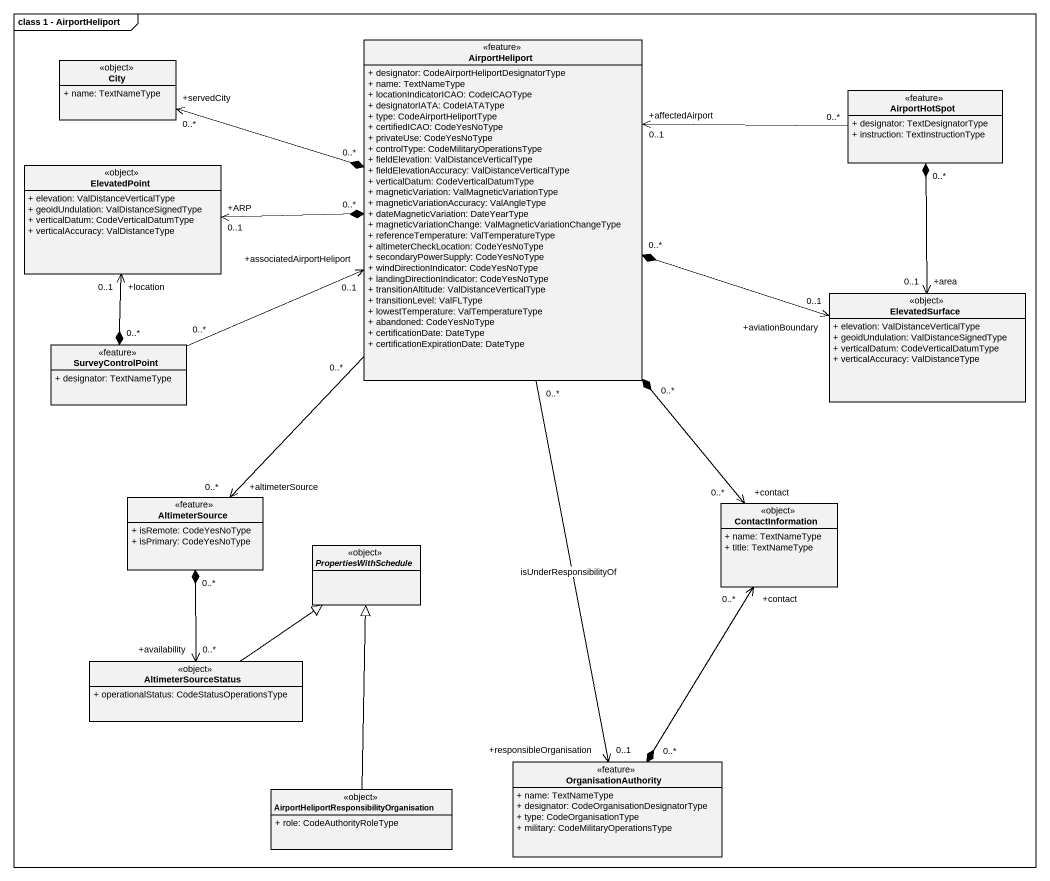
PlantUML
@startuml
mainframe class 1 - AirportHeliport
hide circle
hide empty members
skinparam classAttributeIconSize 0
class AirportHeliport <<feature>> {
  + designator: CodeAirportHeliportDesignatorType
  + name: TextNameType
  + locationIndicatorICAO: CodeICAOType
  + designatorIATA: CodeIATAType
  + type: CodeAirportHeliportType
  + certifiedICAO: CodeYesNoType
  + privateUse: CodeYesNoType
  + controlType: CodeMilitaryOperationsType
  + fieldElevation: ValDistanceVerticalType
  + fieldElevationAccuracy: ValDistanceVerticalType
  + verticalDatum: CodeVerticalDatumType
  + magneticVariation: ValMagneticVariationType
  + magneticVariationAccuracy: ValAngleType
  + dateMagneticVariation: DateYearType
  + magneticVariationChange: ValMagneticVariationChangeType
  + referenceTemperature: ValTemperatureType
  + altimeterCheckLocation: CodeYesNoType
  + secondaryPowerSupply: CodeYesNoType
  + windDirectionIndicator: CodeYesNoType
  + landingDirectionIndicator: CodeYesNoType
  + transitionAltitude: ValDistanceVerticalType
  + transitionLevel: ValFLType
  + lowestTemperature: ValTemperatureType
  + abandoned: CodeYesNoType
  + certificationDate: DateType
  + certificationExpirationDate: DateType
}
class City <<object>> {
  + name: TextNameType
}
class AirportHotSpot <<feature>> {
  + designator: TextDesignatorType
  + instruction: TextInstructionType
}
class ElevatedPoint <<object>> {
  + elevation: ValDistanceVerticalType
  + geoidUndulation: ValDistanceSignedType
  + verticalDatum: CodeVerticalDatumType
  + verticalAccuracy: ValDistanceType
}
class ElevatedSurface <<object>> {
  + elevation: ValDistanceVerticalType
  + geoidUndulation: ValDistanceSignedType
  + verticalDatum: CodeVerticalDatumType
  + verticalAccuracy: ValDistanceType
}
class SurveyControlPoint <<feature>> {
  + designator: TextNameType
}
class AltimeterSource <<feature>> {
  + isRemote: CodeYesNoType
  + isPrimary: CodeYesNoType
}
class ContactInformation <<object>> {
  + name: TextNameType
  + title: TextNameType
}
abstract class PropertiesWithSchedule <<object>>
class AltimeterSourceStatus <<object>> {
  + operationalStatus: CodeStatusOperationsType
}
class OrganisationAuthority <<feature>> {
  + name: TextNameType
  + designator: CodeOrganisationDesignatorType
  + type: CodeOrganisationType
  + military: CodeMilitaryOperationsType
}
class "AirportHeliportResponsibilityOrganisation" as AirportHeliportResponsibilit <<object>> {
  + role: CodeAuthorityRoleType
}
AirportHeliport "0..*" *-left-> "+servedCity\n0..*" City
AirportHeliport "0..*" *-left-> "+ARP\n0..1" ElevatedPoint
AirportHeliport "0..*" *-right-> "+aviationBoundary\n0..1" ElevatedSurface
AirportHeliport "0..*" --> "+altimeterSource\n0..*" AltimeterSource
AirportHeliport "0..*" *--> "+contact\n0..*" ContactInformation
AirportHeliport "0..*" --> "+responsibleOrganisation\n0..1" OrganisationAuthority : isUnderResponsibilityOf
AirportHotSpot "0..*" -left-> "+affectedAirport\n0..1" AirportHeliport
AirportHotSpot "0..*" *--> "+area\n0..1" ElevatedSurface
SurveyControlPoint "0..*" -right-> "+associatedAirportHeliport\n0..1" AirportHeliport
SurveyControlPoint "0..*" *-up-> "+location\n0..1" ElevatedPoint
AltimeterSource "0..*" *--> "+availability\n0..*" AltimeterSourceStatus
AltimeterSourceStatus -up-|> PropertiesWithSchedule
OrganisationAuthority "0..*" *-up-> "+contact\n0..*" ContactInformation
AirportHeliportResponsibilit -up-|> PropertiesWithSchedule
@enduml
